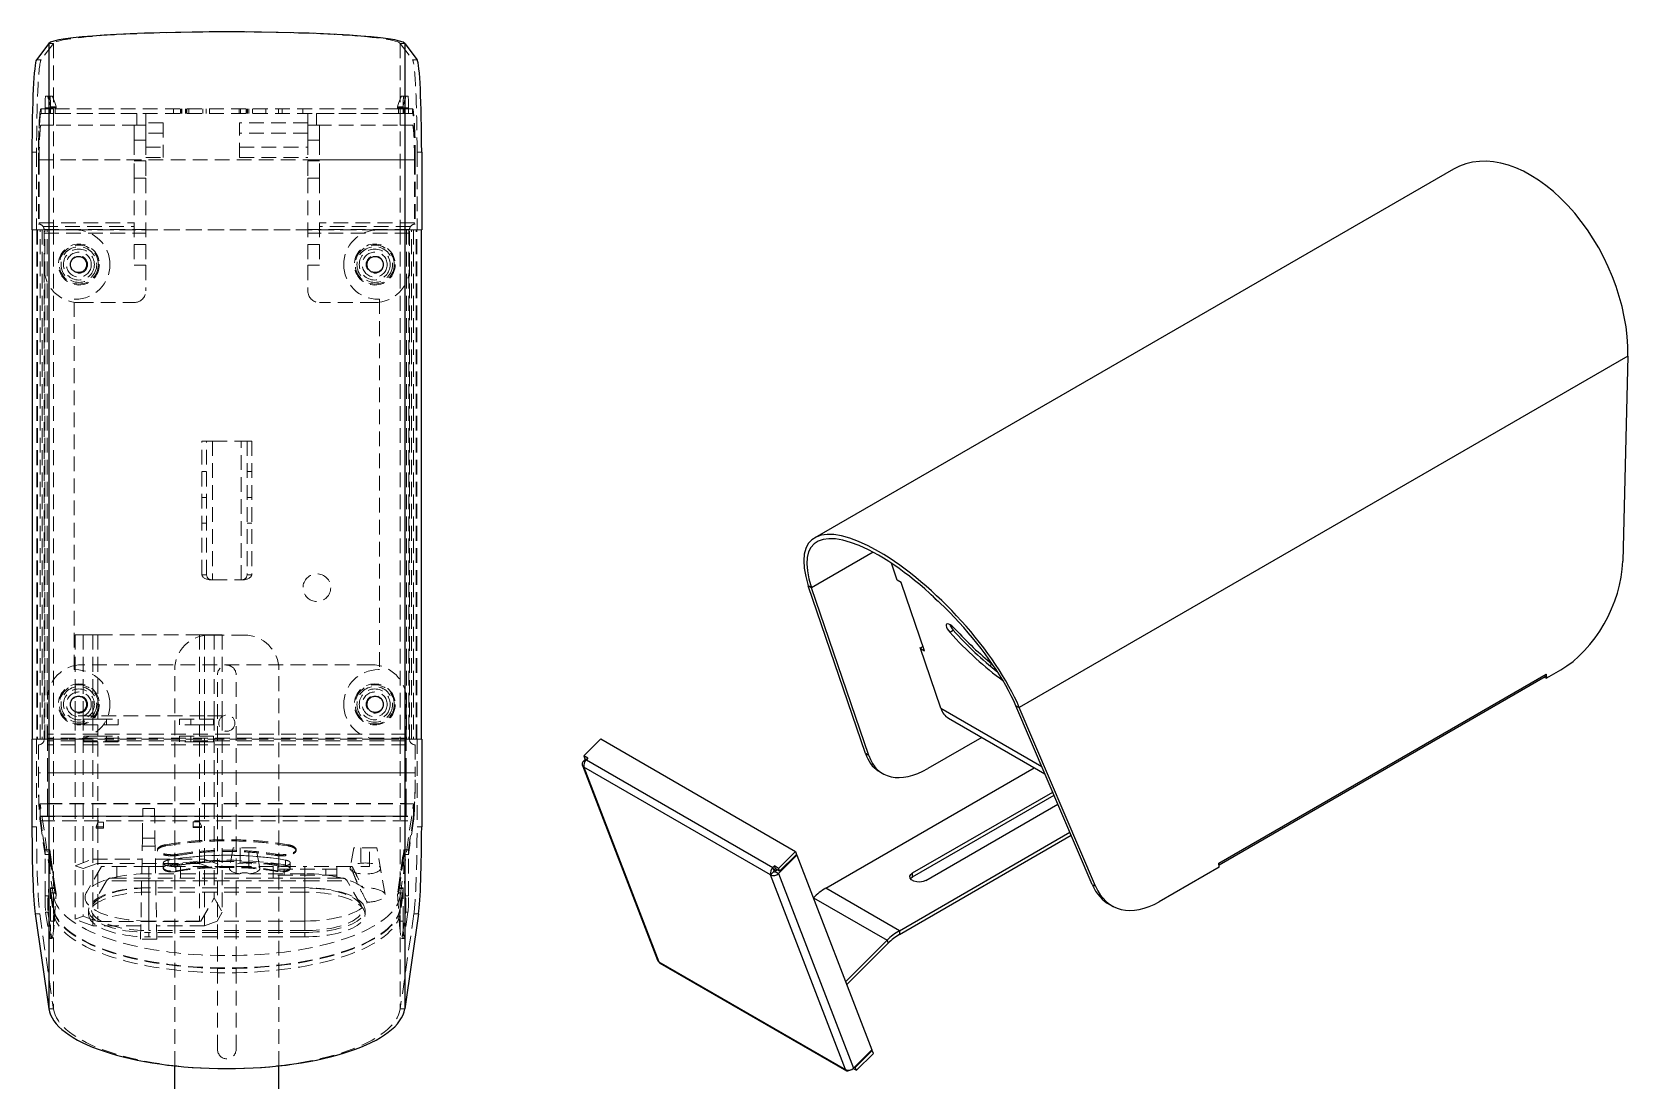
# Model space of a CAD drawing. Header units: millimetres. Extents: x 192 to 503, y 48 to 396.
# Drawn here: x 192.1 to 468, y 214.5 to 395.6 of the extents above; entities that cross this region are included whole.
import ezdxf

# ---------------------------------------------------------------- set-up
doc = ezdxf.new("R2010")
doc.units = ezdxf.units.MM
doc.header["$LTSCALE"] = 2
doc.linetypes.add('CENTERX2', pattern=[20.32, 12.7, -2.54, 2.54, -2.54])
doc.linetypes.add('HIDDEN', pattern=[1.905, 1.27, -0.635])

msp = doc.modelspace()

# ---------------------------------------------------------------- linework, layer by layer
at = {"color": 7, "linetype": 'Continuous', "lineweight": 25}
for p, q in [((194.97, 393.58), (192.84, 390.73)), ((194.97, 393.58), (194.97, 226.78)), ((256.49, 393.58), (256.49, 226.78)), ((256.49, 393.58), (258.62, 390.73)), ((192.06, 374.77), (192.06, 361.37)), ((259.4, 374.77), (259.4, 361.37)), ((437.65, 371.86), (327.31, 308.15)), ((192.1, 361.37), (192.06, 361.37)), ((192.1, 361.37), (192.1, 273.37)), ((192.1, 361.37), (192.1, 273.37)), ((259.36, 273.37), (259.36, 361.37)), ((259.36, 361.37), (259.4, 361.37)), ((259.36, 273.37), (259.36, 361.37)), ((467.81, 339.54), (362.64, 278.83)), ((467.81, 339.54), (466.92, 304.12)), ((341.54, 300.83), (340.55, 303.75)), ((342.25, 300.42), (341.54, 300.83)), ((326.77, 299.5), (326.2, 299.86)), ((336.07, 270.91), (326.2, 299.86)), ((336.63, 270.55), (326.77, 299.5)), ((342.32, 300.24), (342.25, 300.42)), ((346.29, 288.6), (342.32, 300.24)), ((350.65, 291.84), (351.25, 292.18)), ((349.08, 278.71), (345.51, 289.19)), ((345.51, 289.19), (345.58, 289.01)), ((345.58, 289.01), (346, 289.43)), ((345.58, 289.01), (346.29, 288.6)), ((397.14, 251.95), (453.71, 284.61)), ((453.71, 284.61), (453.74, 283.9)), ((456.19, 285.31), (453.74, 283.9)), ((397.16, 251.63), (453.54, 284.18)), ((453.37, 284.09), (453.74, 283.9)), ((362.07, 279.12), (362.64, 278.83)), ((375.26, 248.25), (362.07, 279.12)), ((375.82, 247.96), (362.64, 278.83)), ((350.41, 276.99), (367.09, 267.36)), ((192.06, 273.37), (192.06, 258.21)), ((192.06, 273.37), (192.1, 273.37)), ((259.4, 273.37), (259.36, 273.37)), ((259.4, 273.37), (259.4, 258.21)), ((290.33, 273.39), (287.4, 270.47)), ((290.33, 273.39), (323.99, 253.96)), ((356.16, 273.67), (346.87, 268.31)), ((288.11, 270.06), (287.4, 270.47)), ((287.4, 270.47), (287.59, 269.97)), ((336.63, 270.55), (336.07, 270.91)), ((287.16, 268.82), (300.12, 235.17)), ((287.7, 269.91), (287.38, 269.58)), ((319.67, 249.9), (287.43, 268.51)), ((287.43, 268.51), (300.39, 234.87)), ((287.86, 269.82), (287.59, 269.97)), ((288.11, 270.06), (287.85, 269.8)), ((287.85, 269.8), (320.09, 251.19)), ((329.21, 247.61), (365.25, 268.42)), ((338.3, 267.89), (338.87, 267.53)), ((344.21, 250.24), (368.44, 264.22)), ((344.21, 249.58), (368.66, 263.7)), ((346.48, 248.93), (369.33, 262.12)), ((341.93, 240.27), (371.4, 257.28)), ((341.93, 239.61), (371.62, 256.75)), ((321.06, 251.04), (323.99, 253.96)), ((323.99, 253.96), (324.18, 253.46)), ((320.09, 251.19), (320.35, 251.45)), ((320.29, 250.69), (320.09, 251.19)), ((321.06, 251.04), (320.35, 251.45)), ((320.55, 250.95), (320.35, 251.45)), ((324.23, 253.34), (321.04, 250.15)), ((321.25, 250.54), (324.18, 253.46)), ((324.12, 253.4), (324.23, 253.34)), ((324.23, 253.34), (337.19, 219.69)), ((397.18, 251.24), (386.84, 245.27)), ((397.18, 251.24), (397.14, 251.95)), ((320.2, 250.43), (319.67, 249.9)), ((332.63, 216.26), (319.67, 249.9)), ((320.29, 250.69), (320.55, 250.95)), ((320.8, 250.8), (320.48, 250.48)), ((320.48, 250.48), (321.04, 250.15)), ((321.25, 250.54), (320.55, 250.95)), ((321.04, 250.15), (334, 216.51)), ((321.06, 251.04), (321.25, 250.54)), ((344.21, 249.58), (344.21, 250.24)), ((327.08, 245.95), (327.08, 245.95)), ((327.08, 245.95), (339.81, 238.61)), ((341.93, 240.27), (329.21, 247.61)), ((375.26, 248.25), (375.82, 247.96)), ((192.61, 243.17), (194.97, 226.78)), ((258.85, 243.17), (256.49, 226.78)), ((378.35, 244.74), (378.91, 244.45)), ((341.93, 240.27), (341.93, 239.61)), ((332.66, 231.47), (339.81, 238.61)), ((332.85, 230.97), (340, 238.1)), ((339.81, 238.61), (340, 238.1)), ((300.39, 234.87), (332.63, 216.26)), ((300.55, 234.67), (332.8, 216.05)), ((337.19, 219.69), (334, 216.51)), ((337.24, 219.57), (334.31, 216.64)), ((337.44, 219.06), (334.51, 216.14)), ((337.13, 219.63), (337.24, 219.57)), ((337.44, 219.06), (337.24, 219.57)), ((216.73, 212.91), (216.73, 216.91)), ((234.73, 212.91), (234.73, 216.91)), ((333.95, 216.46), (334.51, 216.14)), ((334.2, 216.71), (334.31, 216.64)), ((334.51, 216.14), (334.31, 216.64))]:
    msp.add_line(p, q, dxfattribs=at)
at = {"color": 7, "linetype": 'HIDDEN', "lineweight": 18}
for p, q in [((195.77, 393.58), (193.64, 390.73)), ((195.77, 393.58), (194.97, 393.58)), ((195.77, 393.58), (195.77, 361.37)), ((255.69, 393.58), (256.49, 393.58)), ((255.69, 393.58), (257.82, 390.73)), ((255.69, 393.58), (255.69, 361.37)), ((193.64, 390.73), (192.84, 390.73)), ((257.82, 390.73), (258.62, 390.73)), ((195.16, 384.45), (194.43, 384.45)), ((195.16, 384.45), (195.56, 384.45)), ((256.3, 384.45), (255.9, 384.45)), ((256.3, 384.45), (257.03, 384.45)), ((193.63, 381.45), (193.63, 382.25)), ((194.33, 382.25), (193.63, 382.25)), ((194.33, 381.45), (193.63, 381.45)), ((194.33, 382.45), (194.33, 381.45)), ((194.33, 382.45), (195.13, 382.45)), ((194.33, 381.45), (194.33, 382.25)), ((194.33, 382.25), (195.13, 382.25)), ((194.33, 381.45), (195.13, 381.45)), ((195.13, 382.45), (196.07, 382.45)), ((195.13, 382.45), (195.13, 381.45)), ((195.13, 381.45), (195.13, 382.25)), ((195.13, 382.25), (195.27, 382.25)), ((195.13, 381.45), (195.27, 381.45)), ((195.27, 382.45), (195.27, 381.45)), ((196.07, 382.45), (195.27, 382.45)), ((195.27, 381.45), (195.27, 382.25)), ((195.77, 382.25), (195.27, 382.25)), ((195.77, 381.45), (195.27, 381.45)), ((195.33, 382.65), (196.27, 382.65)), ((255.69, 382.25), (195.77, 382.25)), ((195.77, 381.45), (195.77, 382.25)), ((255.69, 381.45), (195.77, 381.45)), ((195.77, 381.45), (195.77, 379.45)), ((210.21, 381.45), (195.77, 381.45)), ((196.07, 382.45), (196.07, 381.45)), ((196.27, 382.45), (196.07, 382.45)), ((196.07, 381.45), (196.07, 382.25)), ((210.21, 379.45), (210.21, 381.45)), ((211.73, 381.45), (211.73, 379.45)), ((216.52, 382.25), (216.52, 381.45)), ((217.71, 382.25), (217.71, 381.45)), ((217.87, 382.25), (217.87, 381.45)), ((217.94, 382.25), (217.94, 381.45)), ((218.61, 382.25), (218.61, 381.45)), ((218.61, 382.25), (218.61, 381.45)), ((218.76, 382.25), (218.76, 381.45)), ((218.8, 382.25), (218.8, 381.45)), ((219.18, 382.25), (219.18, 381.45)), ((221.6, 381.45), (221.6, 382.25)), ((222.17, 382.25), (222.17, 381.45)), ((222.71, 382.25), (222.71, 381.45)), ((227.85, 382.25), (227.85, 381.45)), ((228.07, 382.25), (228.07, 381.45)), ((229.07, 382.25), (229.07, 381.45)), ((229.25, 382.25), (229.25, 381.45)), ((229.29, 382.25), (229.29, 381.45)), ((229.56, 382.25), (229.56, 381.45)), ((230.16, 382.25), (230.16, 381.45)), ((232.45, 381.45), (232.45, 382.25)), ((234.68, 382.25), (234.68, 381.45)), ((235.28, 382.25), (235.28, 381.45)), ((238.85, 382.25), (238.85, 381.45)), ((239.73, 381.45), (239.73, 379.45)), ((241.25, 379.45), (241.25, 381.45)), ((241.25, 381.45), (255.69, 381.45)), ((256.13, 382.65), (255.19, 382.65)), ((255.19, 382.45), (255.39, 382.45)), ((255.39, 382.45), (256.19, 382.45)), ((256.33, 382.45), (255.39, 382.45)), ((255.39, 382.45), (255.39, 381.45)), ((255.39, 381.45), (255.39, 382.25)), ((255.69, 381.45), (255.69, 382.25)), ((255.69, 382.25), (256.19, 382.25)), ((255.69, 381.45), (256.19, 381.45)), ((255.69, 381.45), (255.69, 379.45)), ((256.19, 382.45), (256.19, 381.45)), ((256.19, 381.45), (256.19, 382.25)), ((256.19, 382.25), (256.33, 382.25)), ((256.19, 381.45), (256.33, 381.45)), ((257.13, 382.45), (256.33, 382.45)), ((256.33, 382.45), (256.33, 381.45)), ((256.33, 381.45), (256.33, 382.25)), ((256.33, 382.25), (257.13, 382.25)), ((256.33, 381.45), (257.13, 381.45)), ((257.13, 382.45), (257.13, 381.45)), ((257.13, 381.45), (257.13, 382.25)), ((257.13, 382.25), (257.83, 382.25)), ((257.13, 381.45), (257.83, 381.45)), ((257.83, 381.45), (257.83, 382.25)), ((195.77, 379.45), (193.63, 379.45)), ((210.21, 379.45), (195.77, 379.45)), ((209.73, 379.45), (209.73, 376.87)), ((211.73, 379.45), (210.21, 379.45)), ((214.73, 379.87), (211.73, 379.87)), ((211.73, 379.45), (211.73, 376.87)), ((214.73, 378.07), (211.73, 378.07)), ((214.73, 379.87), (214.73, 373.87)), ((227.93, 373.87), (227.93, 379.87)), ((239.73, 379.87), (227.93, 379.87)), ((239.73, 378.07), (227.93, 378.07)), ((239.73, 379.45), (241.25, 379.45)), ((239.73, 379.45), (239.73, 376.87)), ((241.25, 379.45), (255.69, 379.45)), ((241.73, 379.45), (241.73, 376.87)), ((255.69, 379.45), (257.83, 379.45)), ((209.73, 376.87), (211.73, 376.87)), ((209.73, 376.87), (209.73, 373.27)), ((211.73, 376.87), (211.73, 373.27)), ((211.73, 375.67), (214.73, 375.67)), ((227.93, 375.67), (239.73, 375.67)), ((241.73, 376.87), (239.73, 376.87)), ((239.73, 376.87), (239.73, 373.27)), ((241.73, 376.87), (241.73, 373.27)), ((192.86, 374.77), (192.06, 374.77)), ((192.86, 374.77), (192.86, 361.37)), ((193.17, 373.45), (258.29, 373.45)), ((193.17, 373.45), (193.17, 362.37)), ((193.22, 373.45), (193.22, 362.37)), ((193.22, 373.45), (211.73, 373.45)), ((193.32, 373.45), (193.32, 362.6)), ((193.32, 373.45), (209.73, 373.45)), ((209.73, 373.27), (211.73, 373.27)), ((209.73, 370.27), (209.73, 373.27)), ((211.73, 373.87), (214.73, 373.87)), ((211.73, 373.27), (211.73, 370.27)), ((227.93, 373.87), (239.73, 373.87)), ((258.24, 373.45), (239.73, 373.45)), ((241.73, 373.27), (239.73, 373.27)), ((239.73, 373.27), (239.73, 370.27)), ((258.14, 373.45), (241.73, 373.45)), ((241.73, 370.27), (241.73, 373.27)), ((258.14, 373.45), (258.14, 362.6)), ((258.24, 373.45), (258.24, 362.37)), ((258.29, 373.45), (258.29, 362.37)), ((258.6, 374.77), (259.4, 374.77)), ((258.6, 374.77), (258.6, 361.37)), ((211.73, 370.27), (209.73, 370.27)), ((209.73, 370.27), (209.73, 358.84)), ((211.73, 370.27), (211.73, 358.84)), ((239.73, 370.27), (241.73, 370.27)), ((239.73, 370.27), (239.73, 358.84)), ((241.73, 370.27), (241.73, 358.84)), ((193.17, 362.37), (193.34, 362.35)), ((193.32, 362.6), (193.34, 362.35)), ((193.32, 362.6), (209.73, 362.6)), ((193.97, 361.97), (209.73, 361.97)), ((258.14, 362.6), (241.73, 362.6)), ((257.49, 361.97), (241.73, 361.97)), ((258.14, 362.6), (258.12, 362.35)), ((258.12, 362.35), (258.29, 362.37)), ((192.86, 361.37), (192.1, 361.37)), ((192.86, 361.37), (192.9, 361.37)), ((192.9, 361.37), (195.77, 361.37)), ((193, 361.37), (192.9, 361.37)), ((192.9, 361.37), (192.9, 273.37)), ((192.9, 361.37), (192.9, 273.37)), ((193, 361.37), (193, 273.37)), ((193.48, 361.37), (193, 361.37)), ((193.48, 361.37), (194.68, 361.37)), ((193.48, 273.37), (193.48, 361.37)), ((193.8, 361.37), (193.8, 273.37)), ((194.17, 361.45), (211.73, 361.45)), ((194.17, 354.81), (194.17, 361.37)), ((194.17, 360.81), (211.73, 360.81)), ((194.28, 273.37), (194.28, 361.37)), ((194.68, 273.37), (194.68, 361.37)), ((199.54, 361.37), (194.68, 361.37)), ((195.77, 361.37), (255.69, 361.37)), ((195.77, 361.37), (195.77, 273.37)), ((251.92, 361.37), (199.54, 361.37)), ((209.73, 358.84), (211.73, 358.84)), ((209.73, 358.84), (209.73, 355.24)), ((211.73, 358.84), (211.73, 355.24)), ((257.29, 361.45), (239.73, 361.45)), ((257.29, 360.81), (239.73, 360.81)), ((241.73, 358.84), (239.73, 358.84)), ((239.73, 358.84), (239.73, 355.24)), ((241.73, 358.84), (241.73, 355.24)), ((256.78, 361.37), (251.92, 361.37)), ((258.56, 361.37), (255.69, 361.37)), ((255.69, 361.37), (255.69, 273.37)), ((256.78, 361.37), (256.78, 273.37)), ((256.78, 361.37), (257.98, 361.37)), ((257.18, 361.37), (257.18, 273.37)), ((257.29, 354.81), (257.29, 361.37)), ((257.66, 273.37), (257.66, 361.37)), ((257.98, 361.37), (257.98, 273.37)), ((258.46, 361.37), (257.98, 361.37)), ((258.46, 273.37), (258.46, 361.37)), ((258.56, 361.37), (258.46, 361.37)), ((258.6, 361.37), (258.56, 361.37)), ((258.56, 273.37), (258.56, 361.37)), ((258.56, 273.37), (258.56, 361.37)), ((259.36, 361.37), (258.6, 361.37)), ((194.17, 354.81), (194.17, 273.37)), ((209.73, 355.24), (211.73, 355.24)), ((211.73, 355.24), (211.73, 350.81)), ((241.73, 355.24), (239.73, 355.24)), ((239.73, 355.24), (239.73, 350.81)), ((257.29, 273.37), (257.29, 354.81)), ((199.34, 349.37), (199.54, 349.37)), ((199.34, 285.37), (199.34, 349.37)), ((200.17, 348.81), (209.73, 348.81)), ((251.29, 348.81), (241.73, 348.81)), ((251.92, 349.37), (252.12, 349.37)), ((252.12, 349.37), (252.12, 285.37)), ((221.43, 301.78), (221.43, 324.87)), ((223.23, 324.87), (221.43, 324.87)), ((222.23, 301.78), (222.23, 324.87)), ((223.23, 324.87), (223.23, 300.87)), ((223.23, 324.87), (228.23, 324.87)), ((228.23, 300.87), (228.23, 324.87)), ((230.03, 324.87), (228.23, 324.87)), ((229.23, 324.87), (229.23, 301.78)), ((230.03, 324.87), (230.03, 301.78)), ((222.23, 319.62), (221.43, 319.62)), ((230.03, 319.62), (229.23, 319.62)), ((221.43, 315.12), (222.23, 315.12)), ((229.23, 315.12), (230.03, 315.12)), ((222.23, 310.67), (221.43, 310.67)), ((229.23, 310.67), (230.03, 310.67)), ((222.23, 301.78), (221.43, 301.78)), ((223.23, 300.87), (228.23, 300.87)), ((229.23, 301.78), (230.03, 301.78)), ((199.52, 291.37), (200.93, 291.37)), ((199.52, 291.37), (199.52, 277.37)), ((200.93, 291.37), (200.93, 277.37)), ((200.93, 291.37), (203.43, 291.37)), ((202.6, 291.37), (202.6, 277.37)), ((203.43, 291.37), (203.43, 277.37)), ((203.43, 291.37), (221.03, 291.37)), ((221.03, 291.37), (221.03, 277.37)), ((221.03, 291.37), (223.53, 291.37)), ((221.86, 291.37), (221.86, 277.37)), ((222.73, 291.35), (228.73, 291.35)), ((223.53, 291.37), (223.53, 277.37)), ((223.53, 291.37), (224.94, 291.37)), ((224.94, 291.37), (224.94, 277.37)), ((199.54, 285.37), (199.34, 285.37)), ((250.73, 286.22), (200.73, 286.22)), ((216.73, 216.91), (216.73, 285.35)), ((224.13, 219.73), (224.13, 284.53)), ((227.33, 219.73), (227.33, 284.53)), ((234.73, 216.91), (234.73, 285.35)), ((252.12, 285.37), (251.92, 285.37)), ((194.73, 273.07), (194.73, 280.22)), ((256.73, 273.07), (256.73, 280.22)), ((202.6, 277.37), (199.52, 277.37)), ((199.52, 277.37), (199.52, 242.25)), ((200.93, 277.37), (200.93, 242.76)), ((201.03, 276.81), (203.43, 276.81)), ((201.03, 276.81), (201.03, 275.81)), ((202.6, 277.37), (202.6, 241.13)), ((221.86, 277.37), (202.6, 277.37)), ((203.43, 277.37), (203.43, 276.81)), ((203.43, 276.81), (206.93, 276.81)), ((204.93, 276.81), (204.93, 275.81)), ((206.93, 276.81), (206.93, 275.81)), ((217.53, 275.81), (217.53, 276.81)), ((217.53, 276.81), (221.03, 276.81)), ((219.53, 275.81), (219.53, 276.81)), ((221.03, 277.37), (221.03, 276.81)), ((221.03, 276.81), (223.43, 276.81)), ((221.86, 277.37), (221.86, 241.13)), ((224.94, 277.37), (221.86, 277.37)), ((223.43, 275.81), (223.43, 276.81)), ((223.53, 277.37), (223.53, 245.92)), ((224.94, 277.37), (224.94, 243.47)), ((192.1, 273.37), (192.86, 273.37)), ((192.86, 273.37), (192.9, 273.37)), ((192.86, 273.37), (192.86, 258.21)), ((192.9, 273.37), (195.77, 273.37)), ((192.9, 273.37), (193, 273.37)), ((193, 273.37), (193.48, 273.37)), ((194.68, 273.37), (193.48, 273.37)), ((194.68, 273.37), (199.54, 273.37)), ((256.73, 274.22), (194.73, 274.22)), ((256.73, 273.53), (194.73, 273.53)), ((195.77, 273.37), (255.69, 273.37)), ((195.77, 273.37), (195.77, 226.78)), ((251.92, 273.37), (199.54, 273.37)), ((203.43, 275.81), (201.03, 275.81)), ((201.03, 273.88), (203.43, 273.88)), ((201.03, 273.88), (201.03, 272.88)), ((203.43, 275.81), (203.43, 273.88)), ((206.93, 275.81), (203.43, 275.81)), ((203.43, 273.88), (206.93, 273.88)), ((204.93, 273.88), (204.93, 272.88)), ((206.93, 273.88), (206.93, 272.88)), ((221.03, 275.81), (217.53, 275.81)), ((217.53, 272.88), (217.53, 273.88)), ((217.53, 273.88), (221.03, 273.88)), ((219.53, 272.88), (219.53, 273.88)), ((221.03, 275.81), (221.03, 273.88)), ((223.43, 275.81), (221.03, 275.81)), ((221.03, 273.88), (223.43, 273.88)), ((223.43, 272.88), (223.43, 273.88)), ((251.92, 273.37), (256.78, 273.37)), ((255.69, 273.37), (255.69, 226.78)), ((258.56, 273.37), (255.69, 273.37)), ((257.98, 273.37), (256.78, 273.37)), ((257.98, 273.37), (258.46, 273.37)), ((258.46, 273.37), (258.56, 273.37)), ((258.6, 273.37), (258.56, 273.37)), ((258.6, 273.37), (259.36, 273.37)), ((258.6, 273.37), (258.6, 258.21)), ((193.17, 272.37), (193.17, 267.53)), ((256.73, 273.07), (194.73, 273.07)), ((194.73, 272.37), (194.73, 273.07)), ((256.73, 272.37), (194.73, 272.37)), ((194.73, 267.53), (194.73, 272.37)), ((203.43, 272.88), (201.03, 272.88)), ((206.93, 272.88), (203.43, 272.88)), ((203.43, 272.88), (203.43, 258.99)), ((221.03, 272.88), (217.53, 272.88)), ((221.03, 272.88), (221.03, 259.1)), ((223.43, 272.88), (221.03, 272.88)), ((256.73, 272.37), (256.73, 273.07)), ((256.73, 267.53), (256.73, 272.37)), ((258.29, 272.37), (258.29, 267.53)), ((258.29, 267.53), (193.17, 267.53)), ((256.73, 267.53), (194.73, 267.53)), ((194.73, 262.22), (194.73, 267.53)), ((256.73, 262.22), (256.73, 267.53)), ((195.77, 246.3), (193.49, 262.16)), ((193.49, 262.16), (194.73, 262.16)), ((193.49, 262.16), (193.49, 260.03)), ((194.73, 262.22), (194.73, 262.16)), ((194.73, 262.22), (256.73, 262.22)), ((194.73, 262.16), (256.73, 262.16)), ((194.73, 262.16), (194.73, 260.03)), ((255.69, 246.3), (257.97, 262.16)), ((256.73, 262.22), (256.73, 262.16)), ((256.73, 262.16), (257.97, 262.16)), ((256.73, 262.16), (256.73, 260.03)), ((257.97, 262.16), (257.97, 260.03)), ((193.48, 260.01), (194.33, 254.11)), ((193.48, 260.01), (257.98, 260.01)), ((193.48, 260.01), (193.48, 259.26)), ((194.33, 254.21), (193.49, 260.03)), ((193.49, 260.03), (257.97, 260.03)), ((194.73, 260.03), (256.73, 260.03)), ((211.14, 256.28), (211.23, 261.37)), ((211.23, 261.37), (213.23, 261.37)), ((213.23, 261.37), (213.32, 256.28)), ((257.13, 254.21), (257.97, 260.03)), ((257.98, 260.01), (257.13, 254.11)), ((257.98, 260.01), (257.98, 259.26)), ((192.86, 258.21), (192.06, 258.21)), ((193.48, 259.26), (194.33, 253.36)), ((193.48, 259.26), (257.98, 259.26)), ((203.43, 258.99), (203.13, 258.19)), ((203.13, 258.19), (203.13, 257.99)), ((203.13, 258.19), (204.43, 258.19)), ((203.43, 257.99), (203.13, 257.99)), ((203.43, 258.99), (204.43, 258.99)), ((203.43, 258.99), (203.43, 257.99)), ((203.43, 257.99), (203.43, 241.85)), ((204.43, 257.99), (203.43, 257.99)), ((204.43, 258.99), (204.43, 257.99)), ((219.93, 259.09), (221.03, 259.1)), ((219.94, 258.09), (219.93, 259.09)), ((219.94, 258.29), (221.33, 258.31)), ((221.03, 258.1), (219.94, 258.09)), ((221.33, 258.31), (221.03, 259.1)), ((221.03, 259.1), (221.03, 258.1)), ((221.33, 258.11), (221.03, 258.1)), ((221.03, 258.1), (221.03, 241.85)), ((221.33, 258.11), (221.33, 258.31)), ((257.98, 259.26), (257.13, 253.36)), ((258.6, 258.21), (259.4, 258.21)), ((194.33, 254.21), (195.13, 254.21)), ((194.33, 254.11), (194.33, 254.21)), ((194.33, 253.36), (194.33, 254.11)), ((195.13, 254.21), (196.07, 247.66)), ((195.13, 253.21), (195.13, 254.21)), ((210.84, 238.8), (211.14, 256.28)), ((211.12, 254.85), (213.34, 254.85)), ((213.32, 256.28), (211.14, 256.28)), ((213.62, 238.8), (213.32, 256.28)), ((213.76, 254.3), (213.76, 254.1)), ((215.18, 255.12), (215.18, 254.92)), ((226.81, 254.57), (226.25, 251.37)), ((230.81, 254.57), (226.81, 254.57)), ((228.06, 254.57), (228.06, 251.37)), ((229.56, 251.37), (229.56, 254.57)), ((231.38, 251.37), (230.81, 254.57)), ((236.28, 255.12), (236.28, 254.92)), ((237.7, 254.1), (237.7, 254.3)), ((247.65, 254.57), (247.08, 251.37)), ((251.65, 254.57), (247.65, 254.57)), ((248.9, 254.57), (248.9, 251.37)), ((250.4, 251.37), (250.4, 254.57)), ((253.07, 246.51), (251.65, 254.57)), ((255.39, 247.66), (256.33, 254.21)), ((256.33, 254.21), (257.13, 254.21)), ((256.33, 253.21), (256.33, 254.21)), ((257.13, 254.21), (257.13, 254.11)), ((257.13, 253.36), (257.13, 254.11)), ((194.33, 253.46), (195.13, 253.46)), ((194.33, 246.31), (194.33, 253.36)), ((195.29, 253.21), (194.86, 246.31)), ((195.13, 253.46), (196.07, 246.91)), ((195.29, 253.21), (195.13, 253.21)), ((195.13, 253.21), (196.07, 246.66)), ((196.23, 246.66), (195.29, 253.21)), ((199.52, 251.5), (202.6, 252.63)), ((199.52, 251.5), (200.93, 250.99)), ((200.93, 250.99), (203.43, 251.9)), ((204.08, 251.37), (201.48, 246.88)), ((202.6, 252.63), (211.08, 252.63)), ((203.43, 251.9), (221.03, 251.9)), ((212.23, 251.37), (204.08, 251.37)), ((206.73, 251.37), (206.73, 249.37)), ((212.23, 241.92), (212.23, 251.37)), ((212.23, 251.37), (239.23, 251.37)), ((212.23, 250.11), (212.23, 251.37)), ((213.38, 252.63), (221.86, 252.63)), ((214.76, 251.97), (214.76, 251.12)), ((214.76, 251.97), (214.76, 250.97)), ((215.61, 251.62), (215.61, 252.47)), ((215.61, 251.47), (215.61, 252.47)), ((216.9, 250.63), (216.9, 251.48)), ((216.9, 250.48), (216.9, 251.48)), ((217.34, 253.48), (217.34, 253.28)), ((217.73, 249.37), (217.73, 251.37)), ((221.03, 251.9), (223.53, 250.99)), ((221.86, 252.63), (224.94, 251.5)), ((223.53, 250.99), (224.94, 251.5)), ((226.25, 251.37), (226.2, 251.08)), ((231.43, 251.08), (231.38, 251.37)), ((233.73, 251.37), (233.73, 249.37)), ((234.12, 253.48), (234.12, 253.28)), ((234.56, 250.63), (234.56, 251.48)), ((234.56, 250.48), (234.56, 251.48)), ((235.85, 251.62), (235.85, 252.47)), ((235.85, 251.47), (235.85, 252.47)), ((236.7, 251.12), (236.7, 251.97)), ((236.7, 250.97), (236.7, 251.97)), ((239.23, 241.92), (239.23, 251.37)), ((247.19, 251.37), (239.23, 251.37)), ((239.23, 250.11), (239.23, 251.37)), ((244.73, 249.37), (244.73, 251.37)), ((247.08, 251.37), (247.03, 251.08)), ((247.19, 251.37), (247.38, 251.37)), ((250.4, 251.37), (248.9, 251.37)), ((256.17, 253.21), (255.23, 246.66)), ((255.39, 246.91), (256.33, 253.46)), ((256.33, 253.21), (255.39, 246.66)), ((256.17, 253.21), (256.33, 253.21)), ((256.6, 246.31), (256.17, 253.21)), ((256.33, 253.46), (257.13, 253.46)), ((257.13, 246.31), (257.13, 253.36)), ((204.94, 248.87), (202.56, 244.75)), ((212.23, 248.87), (204.94, 248.87)), ((212.23, 249.37), (205.81, 249.37)), ((227.98, 250.11), (212.23, 250.11)), ((239.23, 249.37), (212.23, 249.37)), ((212.23, 248.87), (212.23, 249.37)), ((212.23, 248.87), (212.23, 249.37)), ((212.23, 240.29), (212.23, 248.87)), ((212.23, 247.66), (212.23, 248.87)), ((212.23, 248.87), (239.23, 248.87)), ((239.23, 250.11), (229.65, 250.11)), ((244.73, 250.87), (233.73, 250.87)), ((233.73, 250.87), (233.73, 249.87)), ((244.73, 249.87), (233.73, 249.87)), ((235.63, 250.87), (235.63, 249.87)), ((245.65, 249.37), (239.23, 249.37)), ((239.23, 249.37), (239.23, 248.87)), ((239.23, 249.37), (239.23, 248.87)), ((239.23, 247.66), (239.23, 248.87)), ((239.23, 248.87), (246.52, 248.87)), ((239.23, 240.29), (239.23, 248.87)), ((242.83, 249.87), (242.83, 250.87)), ((244.73, 249.87), (244.73, 250.87)), ((248.9, 244.75), (246.52, 248.87)), ((194.86, 246.31), (194.33, 246.31)), ((195.27, 247.56), (195.27, 247.66)), ((195.77, 244.18), (195.27, 247.66)), ((196.07, 247.66), (195.27, 247.66)), ((195.27, 247.56), (195.77, 244.08)), ((196.07, 247.56), (195.27, 247.56)), ((195.27, 246.81), (195.27, 247.56)), ((195.27, 246.81), (195.77, 243.32)), ((196.07, 246.81), (195.27, 246.81)), ((195.27, 241.94), (195.27, 246.81)), ((195.77, 246.3), (195.77, 244.18)), ((195.94, 241.94), (196.23, 246.66)), ((196.07, 247.66), (196.07, 247.56)), ((196.07, 246.81), (196.07, 247.56)), ((196.07, 246.66), (196.07, 246.81)), ((196.23, 246.66), (196.07, 246.66)), ((239.23, 247.7), (212.23, 247.7)), ((212.23, 247.7), (212.23, 246.95)), ((239.23, 247.66), (212.23, 247.66)), ((239.23, 246.95), (212.23, 246.95)), ((221.22, 241.92), (223.53, 245.92)), ((223.53, 245.92), (224.94, 243.47)), ((239.23, 247.7), (239.23, 246.95)), ((255.23, 246.66), (255.39, 246.66)), ((255.23, 246.66), (255.52, 241.94)), ((255.39, 247.56), (255.39, 247.66)), ((255.39, 247.66), (256.19, 247.66)), ((256.19, 247.56), (255.39, 247.56)), ((255.39, 246.81), (255.39, 247.56)), ((256.19, 246.81), (255.39, 246.81)), ((255.39, 246.66), (255.39, 246.81)), ((255.69, 244.18), (256.19, 247.66)), ((256.19, 247.56), (255.69, 244.08)), ((256.19, 246.81), (255.69, 243.32)), ((255.69, 246.3), (255.69, 244.18)), ((256.19, 247.56), (256.19, 247.66)), ((256.19, 246.81), (256.19, 247.56)), ((256.19, 241.94), (256.19, 246.81)), ((257.13, 246.31), (256.6, 246.31)), ((193.41, 243.17), (192.61, 243.17)), ((193.41, 243.17), (195.77, 226.78)), ((194.43, 243.49), (195.06, 239.12)), ((194.43, 243.49), (194.83, 243.49)), ((194.83, 243.49), (195.46, 239.12)), ((195.77, 244.08), (195.77, 243.32)), ((201.84, 243.84), (201.84, 243.08)), ((224.05, 241.92), (224.94, 243.47)), ((249.62, 243.08), (249.62, 243.84)), ((255.69, 244.08), (255.69, 243.32)), ((258.05, 243.17), (255.69, 226.78)), ((256, 239.12), (256.63, 243.49)), ((257.03, 243.49), (256.4, 239.12)), ((256.63, 243.49), (257.03, 243.49)), ((258.05, 243.17), (258.85, 243.17)), ((195.27, 241.94), (195.94, 241.94)), ((200.93, 242.76), (199.52, 242.25)), ((202.6, 241.13), (199.52, 242.25)), ((203.43, 241.85), (200.93, 242.76)), ((210.88, 241.13), (202.6, 241.13)), ((221.03, 241.85), (203.43, 241.85)), ((221.22, 241.92), (212.23, 241.92)), ((239.23, 240.29), (212.23, 240.29)), ((221.86, 241.13), (213.58, 241.13)), ((221.22, 241.92), (221.03, 241.85)), ((224.05, 241.92), (221.86, 241.13)), ((239.23, 241.92), (224.05, 241.92)), ((255.52, 241.94), (256.19, 241.94)), ((195.46, 239.12), (195.06, 239.12)), ((195.11, 238.94), (195.52, 238.94)), ((213.62, 238.8), (210.84, 238.8)), ((239.23, 239.97), (212.23, 239.97)), ((212.23, 239.97), (212.23, 239.22)), ((239.23, 239.22), (212.23, 239.22)), ((239.23, 239.97), (239.23, 239.22)), ((255.94, 238.94), (256.35, 238.94)), ((256.4, 239.12), (256, 239.12)), ((195.77, 226.78), (194.97, 226.78)), ((255.69, 226.78), (256.49, 226.78))]:
    msp.add_line(p, q, dxfattribs=at)
at = {"color": 1, "linetype": 'Continuous', "lineweight": 25}
for p, q in [((337.41, 305.65), (326.77, 299.5)), ((357.75, 285.92), (357.78, 286.52)), ((349.08, 278.71), (366.55, 268.62)), ((287.59, 269.47), (287.38, 269.58))]:
    msp.add_line(p, q, dxfattribs=at)
at = {"color": 7, "linetype": 'Continuous', "lineweight": 25, "flags": 128}
for points in [[(346.48, 248.93), (346.02, 248.75), (345.48, 248.66), (344.93, 248.69), (344.43, 248.83), (344.03, 249.05), (343.8, 249.34), (343.75, 249.66), (343.9, 249.97), (344.21, 250.24)], [(343.85, 249.26), (343.9, 249.32), (344.21, 249.58)], [(333.41, 216.18), (333.41, 216.17), (333.27, 216.09), (333.13, 216.03), (333, 216.01), (332.88, 216.02), (332.78, 216.07), (332.69, 216.15), (332.63, 216.26)]]:
    msp.add_lwpolyline(points, dxfattribs=at)
at = {"color": 7, "linetype": 'HIDDEN', "lineweight": 18}
for centre, radius in [((200.17, 355.37), 3.54), ((251.29, 355.37), 3.54), ((200.17, 355.37), 3.37), ((200.17, 355.37), 3.08), ((200.17, 355.37), 2.67), ((200.17, 355.37), 2.15), ((200.17, 355.37), 2.15), ((200.17, 355.37), 1.5), ((200.11, 355.37), 1.4), ((251.29, 355.37), 3.37), ((251.29, 355.37), 3.08), ((251.29, 355.37), 2.67), ((251.29, 355.37), 2.15), ((251.29, 355.37), 2.15), ((251.29, 355.37), 1.5), ((251.35, 355.37), 1.4), ((241.29, 299.53), 2.39), ((200.17, 279.37), 3.54), ((200.17, 279.37), 3.37), ((200.17, 279.37), 3.08), ((200.17, 279.37), 2.67), ((200.17, 279.37), 2.15), ((200.17, 279.37), 2.15), ((251.29, 279.37), 3.54), ((251.29, 279.37), 3.37), ((251.29, 279.37), 3.08), ((251.29, 279.37), 2.67), ((251.29, 279.37), 2.15), ((251.29, 279.37), 2.15), ((200.17, 279.37), 1.5), ((200.11, 279.37), 1.4), ((251.29, 279.37), 1.5), ((251.35, 279.37), 1.4), ((225.73, 276.13), 1.4)]:
    msp.add_circle(centre, radius, dxfattribs=at)
at = {"color": 7, "linetype": 'CENTERX2'}
for centre in [(200.11, 355.37), (251.35, 355.37), (200.11, 279.37), (251.35, 279.37)]:
    msp.add_circle(centre, 1.4, dxfattribs=at)
at = {"color": 7, "linetype": 'HIDDEN', "lineweight": 18}
for centre, radius, start, end in [((193.17, 361.37), 1, 80.2368, 87.5971), ((193.17, 361.37), 1, 37.013, 80.2368), ((193.17, 361.37), 1, 0, 37.013), ((258.29, 361.37), 1, 142.987, 180), ((258.29, 361.37), 1, 99.7632, 142.987), ((258.29, 361.37), 1, 92.4029, 99.7632), ((199.54, 355.37), 6, 0, 90), ((251.92, 355.37), 6, 90, 180), ((200.17, 354.81), 6, 180, 270), ((199.54, 355.37), 6, 270, 0), ((251.92, 355.37), 6, 180, 270), ((251.29, 354.81), 6, 270, 0), ((209.73, 350.81), 2, 270, 0), ((241.73, 350.81), 2, 180, 270), ((222.73, 285.35), 6, 90, 180), ((228.73, 285.35), 6, 0, 90), ((200.73, 280.22), 6, 90, 180), ((199.54, 279.37), 6, 0, 90), ((225.73, 284.53), 1.6, 0, 180), ((251.92, 279.37), 6, 90, 180), ((250.73, 280.22), 6, 0, 90), ((199.54, 279.37), 6, 270, 0), ((251.92, 279.37), 6, 180, 270), ((193.17, 273.37), 1, 270, 0), ((258.29, 273.37), 1, 180, 270), ((205.81, 248.37), 1, 90, 150), ((245.65, 248.37), 1, 30, 90), ((225.73, 219.73), 1.6, 180, 0)]:
    msp.add_arc(centre, radius, start, end, dxfattribs=at)
at = {"color": 7, "linetype": 'Continuous', "lineweight": 25}
for centre, radius, start, end in [((453.29, 284.53), 0.432, 305.3915, 9.8821), ((287.77, 269.06), 0.649, 126.6593, 237.9007), ((288.77, 268.79), 1.37, 132.1006, 191.635), ((321.01, 250.18), 1.37, 132.1006, 191.635), ((320.18, 250.99), 1.2, 245.1196, 315.9168), ((320.47, 250.49), 0.274, 132.1006, 191.635), ((320.3, 250.65), 0.241, 245.1196, 315.9168), ((334.53, 238.61), 10.46, 120.5698, 135.4031), ((347.25, 231.26), 10.46, 120.5698, 135.4031), ((346.77, 231.43), 9.51, 120.5698, 135.4031), ((300.68, 235.4), 0.601, 201.8254, 241.24), ((300.75, 234.99), 0.379, 198.8334, 239.1544), ((333.14, 217.35), 1.2, 245.1196, 315.9168)]:
    msp.add_arc(centre, radius, start, end, dxfattribs=at)
for centre, major_axis, ratio, start_param, end_param in [((225.73, 393.47), (30.8, 0), 0.068111, 0.05236, 3.089233), ((192.9, 374.77), (0, 16), 0.052408, 0.069813, 1.570796), ((258.56, 374.77), (0, 16), 0.052408, 4.712389, 6.213372), ((449.51, 348.91), (-11.19, 23.3), 0.621668, 4.026607, 6.33036), ((344.76, 288.44), (-18.09, 19.25), 0.356714, 3.895813, 6.932686), ((344.76, 288.44), (-17.66, 18.57), 0.349555, 3.895352, 6.932225), ((455.6, 298.72), (7.33, 14.23), 0.606756, 3.897836, 5.38573), ((349.73, 300.93), (-6.76, 7.16), 0.350056, 1.602106, 1.873436), ((351.12, 292.11), (-1.06, 1.11), 0.349555, 4.62839, 7.769983), ((351.73, 292.46), (-1.06, 1.11), 0.349555, 0.598603, 1.486798), ((357.48, 295.79), (-15.18, 15.97), 0.349555, 1.486798, 2.06752), ((358.09, 296.13), (-15.18, 15.97), 0.349555, 1.486798, 1.972502), ((357.48, 295.79), (-13.07, 13.74), 0.349555, 1.486798, 1.958972), ((355.04, 284.48), (4.73, 7.43), 0.546414, 2.72876, 3.165173), ((346.9, 281.4), (8.6, 13.51), 0.546414, 2.72876, 3.141026), ((347.47, 281.04), (8.6, 13.51), 0.546414, 2.72876, 3.95049), ((192.9, 258.21), (0, 16), 0.052408, 1.570796, 2.792527), ((258.56, 258.21), (0, 16), 0.052408, 3.490659, 4.712389), ((385.69, 258.97), (7.33, 14.23), 0.606756, 2.676105, 3.140735), ((386.25, 258.68), (7.33, 14.23), 0.606756, 2.676105, 3.897836), ((225.73, 227.35), (30.8, 0), 0.354516, 3.193953, 6.230825)]:
    msp.add_ellipse(centre, major_axis=major_axis, ratio=ratio, start_param=start_param, end_param=end_param, dxfattribs=at)
at = {"color": 7, "linetype": 'HIDDEN', "lineweight": 18}
for centre, major_axis, ratio, start_param, end_param in [((225.73, 393.47), (30, 0), 0.069927, 0.05236, 3.089233), ((193.7, 374.77), (0, 16), 0.052408, 0.069813, 1.570796), ((257.76, 374.77), (0, 16), 0.052408, 4.712389, 6.213372), ((194.43, 382.45), (0, 2), 0.052408, 0, 1.570796), ((195.5, 382.45), (-0.67, 2), 0.047142, 6.267412, 7.738041), ((195.16, 382.45), (0, 2), 0.052408, 4.712389, 6.283185), ((196.23, 382.45), (-0.67, 2), 0.047142, 4.796783, 6.267412), ((255.23, 382.45), (0.67, 2), 0.047142, 0.015773, 1.486402), ((255.96, 382.45), (0.67, 2), 0.047142, 4.82833, 6.298959), ((256.3, 382.45), (0, 2), 0.052408, 0, 1.570796), ((257.03, 382.45), (0, 2), 0.052408, 4.712389, 6.283185), ((193.63, 373.45), (0, 8.8), 0.052408, 0, 1.570796), ((193.63, 373.45), (0, 8), 0.057649, 0, 1.570796), ((193.63, 373.45), (0, 8), 0.052408, 0, 1.570796), ((195.43, 382.45), (0, 2), 0.052408, 1.470629, 1.570796), ((196.16, 382.45), (0, 2), 0.052408, 4.712389, 4.812556), ((255.3, 382.45), (0, 2), 0.052408, 1.470629, 1.570796), ((256.03, 382.45), (0, 2), 0.052408, 4.712389, 4.812556), ((257.83, 373.45), (0, 8.8), 0.052408, 4.712389, 6.283185), ((257.83, 373.45), (0, 8), 0.057649, 4.712389, 6.283185), ((257.83, 373.45), (0, 8), 0.052408, 4.712389, 6.283185), ((193.63, 373.45), (0, 6), 0.052408, 0, 1.570796), ((257.83, 373.45), (0, 6), 0.052408, 4.712389, 6.283185), ((223.23, 301.78), (1.8, 0), 0.505924, 3.141593, 4.712389), ((223.23, 301.78), (1, 0), 0.910663, 3.141593, 4.712389), ((228.23, 301.78), (1.8, 0), 0.505924, 4.712389, 6.283185), ((228.23, 301.78), (1, 0), 0.910663, 4.712389, 6.283185), ((193.63, 267.53), (0, 8), 0.057649, 1.570796, 2.792527), ((193.63, 267.53), (0, 8.8), 0.052408, 1.570796, 2.792527), ((257.83, 267.53), (0, 8.8), 0.052408, 3.490659, 4.712389), ((257.83, 267.53), (0, 8), 0.057649, 3.490659, 4.712389), ((193.7, 258.21), (0, 16), 0.052408, 1.570796, 2.792527), ((257.76, 258.21), (0, 16), 0.052408, 3.490659, 4.712389), ((216.26, 251.97), (1.5, 0), 0.36397, 2.015855, 5.157448), ((216.26, 251.12), (1.5, 0), 0.36397, 2.015855, 5.157448), ((225.73, 244.75), (23.5, 0), 0.36397, 1.125737, 2.015855), ((225.73, 243.9), (23.5, 0), 0.36397, 1.125737, 2.015855), ((225.73, 244.75), (20.5, 0), 0.36397, 1.125737, 2.015855), ((225.73, 243.9), (20.5, 0), 0.36397, 1.125737, 2.015855), ((228.81, 251.01), (2.62, 0), 0.364722, 5.037701, 10.670262), ((235.2, 251.97), (1.5, 0), 0.36397, 4.26733, 7.408923), ((235.2, 251.12), (1.5, 0), 0.36397, 4.26733, 7.408923), ((212.23, 246.02), (10.99, 0), 0.372283, 1.570796, 4.712389), ((228.81, 243.41), (0, 6.87), 0.549766, 6.059611, 6.506759), ((239.23, 246.02), (10.99, 0), 0.372283, 0.417486, 1.570796), ((194.48, 246.31), (0, 3), 0.052408, 1.570796, 2.792527), ((195.08, 246.31), (0.19, 3), 0.074944, 1.575524, 2.797255), ((225.73, 246.88), (30, 0), 0.36397, 3.193953, 6.230825), ((212.23, 243.84), (10.39, 0), 0.372283, 1.570796, 4.712389), ((212.23, 243.08), (10.39, 0), 0.372283, 1.570796, 4.712389), ((212.23, 243.97), (9.89, 0), 0.372283, 1.570796, 4.712389), ((239.23, 243.84), (10.39, 0), 0.372283, 4.712389, 7.853982), ((239.23, 243.97), (9.89, 0), 0.372283, 4.712389, 7.853982), ((239.23, 243.08), (10.39, 0), 0.372283, 4.712389, 7.853982), ((249.65, 246.43), (3.43, 0), 0.364722, 4.814678, 7.961418), ((256.38, 246.31), (-0.19, 3), 0.074944, 3.48593, 4.707661), ((256.98, 246.31), (0, 3), 0.052408, 3.490659, 4.712389), ((225.73, 244.75), (30, 0), 0.36397, 3.193953, 6.230825), ((225.73, 244.65), (30, 0), 0.36397, 3.193953, 6.230825), ((225.73, 243.9), (30, 0), 0.36397, 3.193953, 6.230825), ((239.23, 246.02), (10.99, 0), 0.372283, 4.712389, 6.07974), ((195.11, 241.94), (0, 3), 0.052408, 2.792527, 4.712389), ((195.71, 241.94), (0.19, 3), 0.074944, 2.797255, 4.717117), ((255.75, 241.94), (-0.19, 3), 0.074944, 1.566068, 3.48593), ((256.35, 241.94), (0, 3), 0.052408, 1.570796, 3.490659), ((225.73, 227.35), (30, 0), 0.36397, 3.193953, 6.230825)]:
    msp.add_ellipse(centre, major_axis=major_axis, ratio=ratio, start_param=start_param, end_param=end_param, dxfattribs=at)
msp.add_ellipse((249.65, 251.01), major_axis=(2.62, 0), ratio=0.364722, dxfattribs=at)
for points, knots in [([(217.34, 253.48), (217.15, 253.45), (216.92, 253.42), (216.4, 253.39), (216.09, 253.39), (215.44, 253.44), (215.09, 253.49), (214.62, 253.61), (214.47, 253.66), (214.21, 253.78), (214.09, 253.84), (213.91, 253.98), (213.85, 254.05), (213.77, 254.2), (213.75, 254.27), (213.78, 254.49), (213.89, 254.62), (214.2, 254.83), (214.39, 254.92), (214.79, 255.05), (214.99, 255.09), (215.18, 255.12)], [0, 0, 0, 0, 0.125, 0.125, 0.25, 0.25, 0.375, 0.375, 0.4375, 0.4375, 0.5, 0.5, 0.5625, 0.5625, 0.625, 0.625, 0.75, 0.75, 0.875, 0.875, 1, 1, 1, 1]), ([(217.34, 253.28), (217.15, 253.25), (216.92, 253.22), (216.4, 253.19), (216.09, 253.19), (215.44, 253.24), (215.09, 253.29), (214.62, 253.41), (214.47, 253.46), (214.21, 253.58), (214.09, 253.64), (213.91, 253.78), (213.85, 253.85), (213.77, 254), (213.75, 254.07), (213.78, 254.29), (213.89, 254.42), (214.2, 254.63), (214.39, 254.72), (214.79, 254.85), (214.99, 254.89), (215.18, 254.92)], [0, 0, 0, 0, 0.125, 0.125, 0.25, 0.25, 0.375, 0.375, 0.4375, 0.4375, 0.5, 0.5, 0.5625, 0.5625, 0.625, 0.625, 0.75, 0.75, 0.875, 0.875, 1, 1, 1, 1]), ([(215.18, 255.12), (216.77, 255.4), (218.48, 255.62), (222.03, 255.92), (223.88, 255.99), (227.58, 255.99), (229.43, 255.92), (232.98, 255.62), (234.69, 255.4), (236.28, 255.12)], [0, 0, 0, 0, 0.25, 0.25, 0.5, 0.5, 0.75, 0.75, 1, 1, 1, 1]), ([(215.18, 254.92), (216.77, 255.2), (218.48, 255.42), (222.03, 255.72), (223.88, 255.79), (227.58, 255.79), (229.43, 255.72), (232.98, 255.42), (234.69, 255.2), (236.28, 254.92)], [0, 0, 0, 0, 0.25, 0.25, 0.5, 0.5, 0.75, 0.75, 1, 1, 1, 1]), ([(217.34, 253.48), (218.6, 253.7), (219.96, 253.88), (222.79, 254.11), (224.26, 254.17), (227.2, 254.17), (228.67, 254.11), (231.5, 253.88), (232.86, 253.7), (234.12, 253.48)], [0, 0, 0, 0, 0.25, 0.25, 0.5, 0.5, 0.75, 0.75, 1, 1, 1, 1]), ([(217.34, 253.28), (218.6, 253.5), (219.96, 253.68), (222.79, 253.91), (224.26, 253.97), (227.2, 253.97), (228.67, 253.91), (231.5, 253.68), (232.86, 253.5), (234.12, 253.28)], [0, 0, 0, 0, 0.25, 0.25, 0.5, 0.5, 0.75, 0.75, 1, 1, 1, 1]), ([(236.28, 255.12), (236.47, 255.09), (236.67, 255.05), (237.07, 254.92), (237.26, 254.83), (237.57, 254.62), (237.68, 254.49), (237.71, 254.27), (237.69, 254.2), (237.61, 254.05), (237.55, 253.98), (237.37, 253.84), (237.25, 253.78), (236.99, 253.66), (236.84, 253.61), (236.37, 253.49), (236.02, 253.44), (235.37, 253.39), (235.06, 253.39), (234.54, 253.42), (234.31, 253.45), (234.12, 253.48)], [0, 0, 0, 0, 0.125, 0.125, 0.25, 0.25, 0.375, 0.375, 0.4375, 0.4375, 0.5, 0.5, 0.5625, 0.5625, 0.625, 0.625, 0.75, 0.75, 0.875, 0.875, 1, 1, 1, 1]), ([(236.28, 254.92), (236.47, 254.89), (236.67, 254.85), (237.07, 254.72), (237.26, 254.63), (237.57, 254.42), (237.68, 254.29), (237.71, 254.07), (237.69, 254), (237.61, 253.85), (237.55, 253.78), (237.37, 253.64), (237.25, 253.58), (236.99, 253.46), (236.84, 253.41), (236.37, 253.29), (236.02, 253.24), (235.37, 253.19), (235.06, 253.19), (234.54, 253.22), (234.31, 253.25), (234.12, 253.28)], [0, 0, 0, 0, 0.125, 0.125, 0.25, 0.25, 0.375, 0.375, 0.4375, 0.4375, 0.5, 0.5, 0.5625, 0.5625, 0.625, 0.625, 0.75, 0.75, 0.875, 0.875, 1, 1, 1, 1]), ([(216.9, 251.48), (216.79, 251.46), (216.66, 251.45), (216.34, 251.43), (216.16, 251.43), (215.77, 251.45), (215.56, 251.48), (215.18, 251.59), (215.01, 251.66), (214.8, 251.82), (214.75, 251.91), (214.77, 252.08), (214.84, 252.16), (215.02, 252.29), (215.14, 252.34), (215.38, 252.42), (215.5, 252.45), (215.61, 252.47)], [0, 0, 0, 0, 0.125, 0.125, 0.25, 0.25, 0.375, 0.375, 0.5, 0.5, 0.625, 0.625, 0.75, 0.75, 0.875, 0.875, 1, 1, 1, 1]), ([(216.9, 250.48), (216.79, 250.46), (216.66, 250.45), (216.34, 250.43), (216.16, 250.43), (215.77, 250.45), (215.56, 250.48), (215.18, 250.59), (215.01, 250.66), (214.8, 250.82), (214.75, 250.91), (214.77, 251.08), (214.84, 251.16), (215.02, 251.29), (215.14, 251.34), (215.38, 251.42), (215.5, 251.45), (215.61, 251.47)], [0, 0, 0, 0, 0.125, 0.125, 0.25, 0.25, 0.375, 0.375, 0.5, 0.5, 0.625, 0.625, 0.75, 0.75, 0.875, 0.875, 1, 1, 1, 1]), ([(215.61, 252.47), (217.13, 252.73), (218.77, 252.94), (222.19, 253.23), (223.96, 253.3), (227.5, 253.3), (229.27, 253.23), (232.69, 252.94), (234.33, 252.73), (235.85, 252.47)], [0, 0, 0, 0, 0.25, 0.25, 0.5, 0.5, 0.75, 0.75, 1, 1, 1, 1]), ([(215.61, 251.47), (217.32, 251.76), (219.17, 251.99), (223.02, 252.27), (225.02, 252.33), (227.01, 252.29)], [0, 0, 0, 0, 0.5, 0.5, 1, 1, 1, 1]), ([(216.9, 251.48), (218.23, 251.71), (219.66, 251.9), (222.64, 252.14), (224.18, 252.21), (227.28, 252.21), (228.82, 252.14), (231.8, 251.9), (233.23, 251.71), (234.56, 251.48)], [0, 0, 0, 0, 0.25, 0.25, 0.5, 0.5, 0.75, 0.75, 1, 1, 1, 1]), ([(216.9, 250.48), (218.23, 250.71), (219.66, 250.9), (222.64, 251.14), (224.18, 251.21), (227.28, 251.21), (228.82, 251.14), (231.8, 250.9), (233.23, 250.71), (234.56, 250.48)], [0, 0, 0, 0, 0.25, 0.25, 0.5, 0.5, 0.75, 0.75, 1, 1, 1, 1]), ([(232.26, 251.95), (232.53, 251.93), (233.77, 251.82), (234.94, 251.62), (235.85, 251.47)], [0, 0, 0, 0, 0.213955, 1, 1, 1, 1]), ([(235.85, 252.47), (235.96, 252.45), (236.08, 252.42), (236.32, 252.34), (236.44, 252.29), (236.62, 252.16), (236.69, 252.08), (236.71, 251.91), (236.66, 251.82), (236.45, 251.66), (236.28, 251.59), (235.9, 251.48), (235.69, 251.45), (235.3, 251.43), (235.12, 251.43), (234.8, 251.45), (234.67, 251.46), (234.56, 251.48)], [0, 0, 0, 0, 0.125, 0.125, 0.25, 0.25, 0.375, 0.375, 0.5, 0.5, 0.625, 0.625, 0.75, 0.75, 0.875, 0.875, 1, 1, 1, 1]), ([(235.85, 251.47), (235.96, 251.45), (236.08, 251.42), (236.32, 251.34), (236.44, 251.29), (236.62, 251.16), (236.69, 251.08), (236.71, 250.91), (236.66, 250.82), (236.45, 250.66), (236.28, 250.59), (235.9, 250.48), (235.69, 250.45), (235.3, 250.43), (235.12, 250.43), (234.8, 250.45), (234.67, 250.46), (234.56, 250.48)], [0, 0, 0, 0, 0.125, 0.125, 0.25, 0.25, 0.375, 0.375, 0.5, 0.5, 0.625, 0.625, 0.75, 0.75, 0.875, 0.875, 1, 1, 1, 1]), ([(250, 245.19), (249.68, 245.73), (249.39, 246.27), (248.83, 247.36), (248.57, 247.89), (248.2, 248.7), (248.08, 248.97), (247.86, 249.5), (247.76, 249.76), (247.56, 250.26), (247.47, 250.51), (247.31, 250.97), (247.24, 251.19), (247.19, 251.37)], [0, 0, 0, 0, 0.25, 0.25, 0.5, 0.5, 0.625, 0.625, 0.75, 0.75, 0.875, 0.875, 1, 1, 1, 1]), ([(247.38, 251.37), (247.44, 251.26), (247.51, 251.13), (247.64, 250.87), (247.71, 250.72), (247.93, 250.28), (248.09, 249.97), (248.57, 249.02), (248.92, 248.34), (249.28, 247.68)], [0, 0, 0, 0, 0.125, 0.125, 0.25, 0.25, 0.5, 0.5, 1, 1, 1, 1])]:
    msp.add_open_spline(points, degree=3, knots=knots, dxfattribs=at)

doc.saveas('drawing.dxf')
